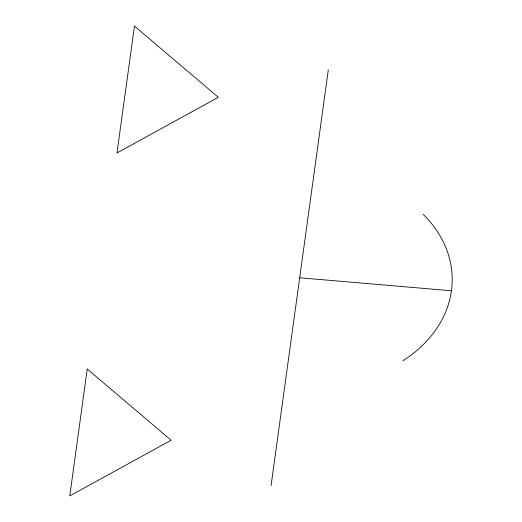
<?xml version="1.0" encoding="UTF-8"?>
<svg xmlns="http://www.w3.org/2000/svg" width="522" height="522" viewBox="0 0 522 522"><rect width="100%" height="100%" fill="white"/><g stroke="black" fill="none" stroke-linecap="round" stroke-linejoin="round"><path stroke-width="0.78" d="M271.075 485.61L328.305 69.922M299.687 277.763L451.452 290.774M423.107 214.288A131.955 104.126 0 0 1 402.951 360.676M87.239 369.041L69.778 495.9L171.131 440.242L87.239 369.041M134.454 26.1L116.993 152.959L218.346 97.301L134.454 26.1"/></g></svg>
